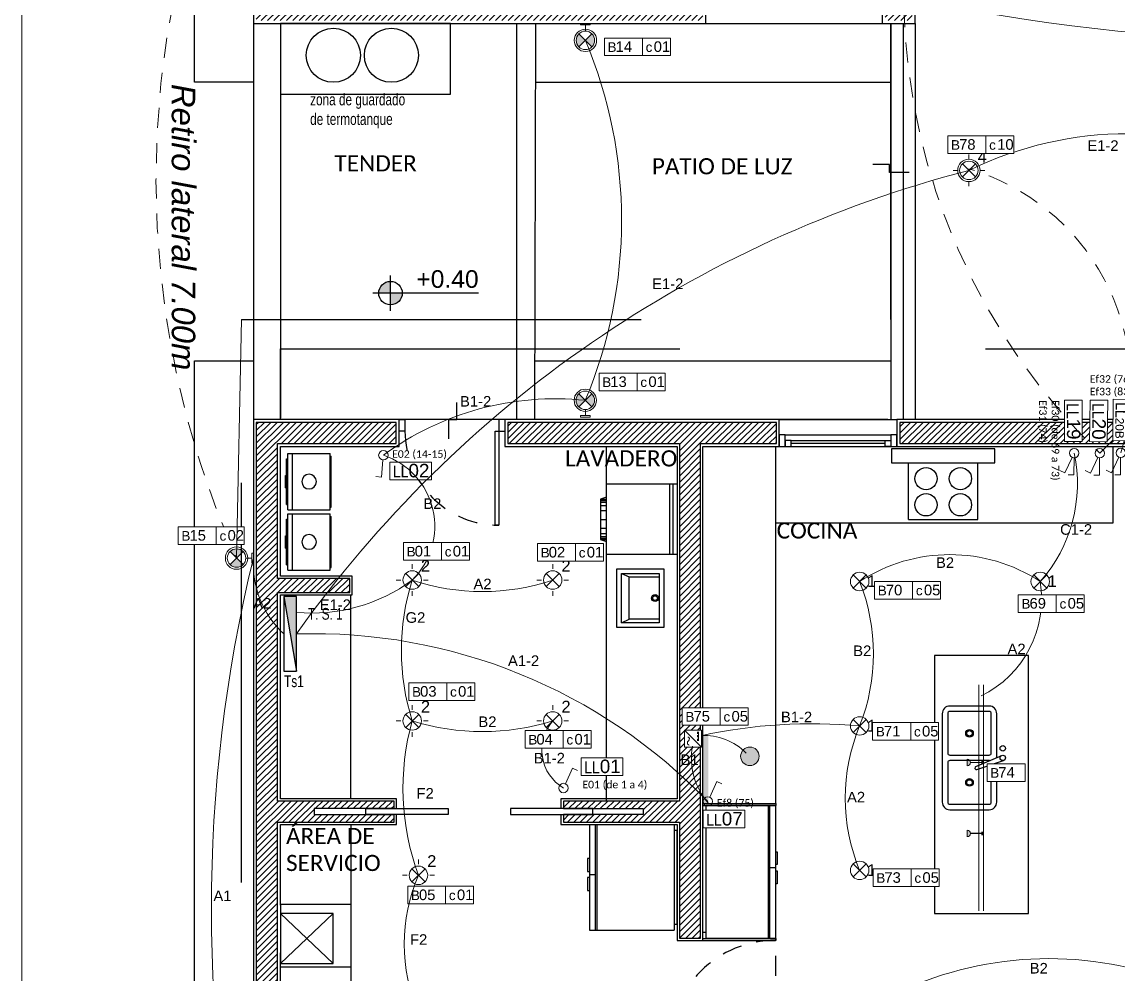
# Model space of a CAD drawing. Header units: millimetres. Extents: x 430 to 1353, y -204 to 152.
# Drawn here: x 641.06 to 650.39, y -53.08 to -44.97 of the extents above; entities that cross this region are included whole.
import ezdxf
from ezdxf.enums import TextEntityAlignment as Align

# ---------------------------------------------------------------- set-up
doc = ezdxf.new("R2010")
doc.units = ezdxf.units.MM
doc.linetypes.add('DASHED', pattern=[0.3, 0.17, -0.13])
doc.linetypes.add('HIDDENX3', pattern=[0.15, 0.1, -0.05])
doc.layers.get('0').update_dxf_attribs({"color": 250})
for name, color, linetype in [('A Eq. Fijo', 252, 'Continuous'), ('AN - Designacion Corte 1-50', 252, 'Continuous'), ('AN - Designacion Nivel 1-50', 252, 'Continuous'), ('AR - Carpinteria', 252, 'Continuous'), ('AR - Equipamiento Fijo', 252, 'Continuous'), ('AR - Ht', 252, 'Continuous'), ('AR - Proyeccion', 252, 'DASHED'), ('AR - Vista 05', 252, 'Continuous'), ('AR - Vista 1', 252, 'Continuous'), ('AR - Vista 2', 252, 'Continuous'), ('AR - Vista 4', 252, 'Continuous'), ('AR-VISTA-1', 252, 'Continuous'), ('AR_Vista 1', 252, 'Continuous'), ('ER-AA', 252, 'HIDDENX3'), ('IE - Boca', 252, 'Continuous'), ('ND- ESPACIOS', 253, 'Continuous')]:
    doc.layers.add(name, color=color, linetype=linetype)
for name, color, linetype, lineweight in [('ND-Apliques', 1, 'Continuous', 15), ('ND-GLOBAL_Notas', 252, 'Continuous', 9), ('ND-IUG- Cable led', 1, 'Continuous', 13), ('ND-IUG-C1', 200, 'Continuous', 13), ('ND-IUG-C10', 152, 'Continuous', 13), ('ND-IUG-C2', 150, 'Continuous', 13), ('ND-IUG-C3', 82, 'Continuous', 13), ('ND-IUG-C5', 40, 'Continuous', 13), ('ND-IUG-C6', 173, 'Continuous', 13), ('ND-IUG-C8', 82, 'Continuous', 13), ('ND-LL_Num', 7, 'Continuous', 9), ('ND-Llaves', 92, 'Continuous', 9), ('ND-TABLEROS', 1, 'Continuous', 9), ('ND-texto', 251, 'Continuous', 15), ('vista', 252, 'Continuous', 15)]:
    doc.layers.add(name, color=color, linetype=linetype, lineweight=lineweight)
doc.styles.add('1', font='arial.ttf')
doc.styles.add('1.50 txt especificaciones', font='tahoma.ttf', dxfattribs={"height": 0.075})
doc.styles.add('50-TXT', font='GOTHIC.TTF', dxfattribs={"width": 0.75, "height": 0.1})
doc.styles.add('Arial', font='arial.ttf')
doc.styles.add('IMPLANTACION', font='arial.ttf', dxfattribs={"height": 0.3})
doc.styles.get("Standard").update_dxf_attribs({"font": 'arial.ttf'})
doc.styles.add('Texto Simbolos 1 50', font='arial.ttf', dxfattribs={"height": 0.15})

# ---------------------------------------------------------------- blocks, each defined once
blk = doc.blocks.new('A$C128db5b9')
for p, q in [((0.03, 0.173), (0.173, 0.03)), ((0.03, 0.03), (0.173, 0.173))]:
    blk.add_line(p, q)
blk.add_circle((0.101, 0.101), 0.101)
blk = doc.blocks.new('Aplique_int_Caja 7x7')
for p, q in [((470.3502, 170.9389), (470.3502, 170.9787)), ((470.2549, 170.8437), (470.2152, 170.8437)), ((470.4454, 170.8436), (470.4852, 170.8436)), ((470.3501, 170.7484), (470.3501, 170.7086))]:
    blk.add_line(p, q)
at = {"xscale": 0.7777233477786837, "yscale": 0.7777233477786837, "zscale": 0.7777233477786837}
blk.add_blockref('A$C128db5b9', (470.2716, 170.765), dxfattribs=at)
blk = doc.blocks.new('Aplique_para _caja_emutida')
blk.add_blockref('Aplique_int_Caja 7x7', (28.7761, -2.2791))
at = {"insert": (499.2005, 168.7361), "char_height": 0.1, "attachment_point": 1, "style": 'IMPLANTACION'}
blk.add_mtext_dynamic_manual_height_columns('2', width=0.275475, gutter_width=1.5, heights=[0], dxfattribs=at)
blk = doc.blocks.new('Aplique para techo exterior')
for p, q in [((0, 0.0953), (0, 0.135)), ((-0.0953, 0), (-0.135, 0)), ((-0.0556, -0.0556), (0.0556, 0.0556)), ((-0.0556, 0.0556), (0.0556, -0.0556)), ((0.0953, 0), (0.135, -0.0001)), ((0, -0.0953), (-0.0001, -0.135))]:
    blk.add_line(p, q)
for radius in [0.0953, 0.0786]:
    blk.add_circle((0, 0), radius)
at = {"insert": (0.0757, 0.1665), "char_height": 0.1, "attachment_point": 1, "style": 'IMPLANTACION'}
blk.add_mtext_dynamic_manual_height_columns('4', width=0.072412, gutter_width=1.5, heights=[0], dxfattribs=at)
blk = doc.blocks.new('Aplique_ext_caja 7x7')
for p, q in [((-0.0556, 0.0556), (0.0556, -0.0556)), ((-0.0556, -0.0556), (0.0556, 0.0556))]:
    blk.add_line(p, q)
blk.add_circle((0, 0), 0.0786)
blk = doc.blocks.new('*U436')
blk.add_blockref('Aplique_ext_caja 7x7', (0, 0))
at = {"insert": (0.0634, 0.0523), "char_height": 0.1, "attachment_point": 1, "style": 'IMPLANTACION'}
blk.add_mtext_dynamic_manual_height_columns('1', width=0.080108, gutter_width=0.5582, heights=[0], dxfattribs=at)
blk = doc.blocks.new('*U437')
blk.add_blockref('Aplique_ext_caja 7x7', (0, 0))
at = {"insert": (0.0634, 0.0523), "char_height": 0.1, "attachment_point": 1, "style": 'IMPLANTACION'}
blk.add_mtext_dynamic_manual_height_columns('1', width=0.080108, gutter_width=0.5582, heights=[0], dxfattribs=at)
blk = doc.blocks.new('*U438')
blk.add_blockref('Aplique_ext_caja 7x7', (0, 0))
at = {"insert": (0.0634, 0.0523), "char_height": 0.1, "attachment_point": 1, "style": 'IMPLANTACION'}
blk.add_mtext_dynamic_manual_height_columns('1', width=0.080108, gutter_width=0.5582, heights=[0], dxfattribs=at)
blk = doc.blocks.new('*U420')
blk.add_blockref('Aplique_ext_caja 7x7', (0, 0))
at = {"insert": (0.0634, 0.0523), "char_height": 0.1, "attachment_point": 1, "style": 'IMPLANTACION'}
blk.add_mtext_dynamic_manual_height_columns('1', width=0.080108, gutter_width=0.5582, heights=[0], dxfattribs=at)
blk = doc.blocks.new('Llave_1_punto')
blk.add_lwpolyline([(0.0166, 0.1064), (0.0773, 0.2395), (0.1208, 0.2197)])
blk.add_circle((0, 0.07), 0.04)
blk = doc.blocks.new('Aplieque_Cielo-tierra')
h = blk.add_hatch(color=256)
h.dxf.hatch_style = 1
h.paths.add_polyline_path([(0.0004, 0.1432), (-0.0552, 0.1988, 0.293406), (-0.0733, 0.1157, 0.107717), (-0.0552, 0.0876)])
h.paths.add_polyline_path([(0.0741, 0.1706, 0.107717), (0.056, 0.1988), (0.0004, 0.1432), (0.056, 0.0876, 0.293406)])
for p, q in [((-0.0552, 0.1988), (0.056, 0.0876)), ((-0.0552, 0.0876), (0.056, 0.1988)), ((-0.0413, 0), (0.0413, 0)), ((-0.0003, 0.0645), (-0.0003, 0.0125))]:
    blk.add_line(p, q)
blk.add_lwpolyline([(-0.0413, 0), (0.041, 0), (0.041, 0.0125), (-0.0413, 0.0125)], close=True)
for radius in [0.0953, 0.0786]:
    blk.add_circle((0.0004, 0.1432), radius)
blk = doc.blocks.new('N_Boca')
at = {"ltscale": 0.5}
blk.add_wipeout([(0, 0.15), (0.324, 0.15), (0.324, 0), (0, 0)], dxfattribs=at)
blk.add_lwpolyline([(0, 0.15), (0.324, 0.15), (0.324, 0), (0, 0)], close=True, dxfattribs=at)
at = {"ltscale": 0.5, "insert": (0.0277, 0.1135), "char_height": 0.0816, "attachment_point": 1, "style": '1'}
blk.add_mtext_dynamic_manual_height_columns('B', width=0.06653, gutter_width=2.041, heights=[0], dxfattribs=at)
at = {"ltscale": 0.5, "style": '1'}
blk.add_attdef('BOCA', (0.0961, 0.0319), '', height=0.09, dxfattribs=at)
blk = doc.blocks.new('Fuente')
blk.add_wipeout([(0, 0.201), (0.201, 0.201), (0.201, 0), (0, 0)])
at = {"lineweight": 9}
for p, q in [((0, 0), (0.201, 0.201)), ((0.076, 0.049), (0.099, 0.049)), ((0.076, 0.035), (0.179, 0.035)), ((0.116, 0.049), (0.139, 0.049)), ((0.155, 0.049), (0.179, 0.049))]:
    blk.add_line(p, q, dxfattribs=at)
blk.add_lwpolyline([(0, 0.201), (0.201, 0.201), (0.201, 0), (0, 0)], close=True, dxfattribs=at)
blk.add_lwpolyline([(0.123, 0.161, -0.62928), (0.073, 0.153, 0.691702), (0.023, 0.144)], format="xyb", dxfattribs=at)
blk = doc.blocks.new('Apl_piso_al_cielo')
h = blk.add_hatch(color=256)
h.dxf.hatch_style = 1
h.paths.add_polyline_path([(499.2639, 165.2587, 1), (499.1066, 165.2587, 1)])
blk.add_circle((499.1853, 165.2587), 0.0786)
blk = doc.blocks.new('Llave_2_puntos')
for points in [[(0, 0.11), (0, 0.2563), (0.0478, 0.2563)], [(0.0166, 0.1064), (0.0773, 0.2395), (0.1208, 0.2197)]]:
    blk.add_lwpolyline(points)
blk.add_circle((0, 0.07), 0.04)
blk = doc.blocks.new('N_Llave')
at = {"ltscale": 0.5}
blk.add_wipeout([(0, 0), (0.3527, 0), (0.3527, 0.15), (0, 0.15)], dxfattribs=at)
blk.add_wipeout([(0, 0), (0.3527, 0), (0.3527, 0.15), (0, 0.15)], dxfattribs=at)
blk.add_lwpolyline([(0, 0), (0.3527, 0), (0.3527, 0.15), (0, 0.15)], close=True, dxfattribs=at)
at = {"ltscale": 0.5, "insert": (0.0235, 0.0196), "char_height": 0.1, "attachment_point": 7, "style": '1.50 txt especificaciones'}
blk.add_mtext_dynamic_manual_height_columns('LL', width=0.024788, gutter_width=0.2779, heights=[0], dxfattribs=at)
at = {"ltscale": 0.5, "style": '1'}
blk.add_attdef('00', text='', height=1, dxfattribs=at).set_placement((0.1573, 0.0205), (0.3358, 0.0205), align=Align.ALIGNED)
blk = doc.blocks.new('Designacion Nivel Planta 1 50')
h = blk.add_hatch(color=256)
h.dxf.hatch_style = 1
h.paths.add_polyline_path([(0, 0.1, 0.414214), (-0.1, 0), (0, 0)])
h.paths.add_polyline_path([(0.1, 0), (0, 0), (0, -0.1, 0.414214)])
for p, q in [((0, -0.15), (0, 0.15)), ((0.75, 0), (-0.15, 0))]:
    blk.add_line(p, q)
blk.add_circle((0, 0), 0.1)
at = {"style": 'Texto Simbolos 1 50'}
blk.add_attdef('NIVEL', text='', height=0.15, dxfattribs=at).set_placement((0.75, 0), align=Align.BOTTOM_RIGHT)
blk = doc.blocks.new('Tarja-p07')
for p, q in [((0.405, 0.63), (-0.405, 0.63)), ((-0.475, 0.56), (-0.475, 0.2)), ((0.475, 0.2), (0.475, 0.56)), ((-0.106, 0.312), (-0.024, 0.067)), ((-0.079, 0.322), (0.023, 0.085)), ((-0.405, 0.13), (-0.045, 0.13)), ((0.004, 0.13), (0.405, 0.13))]:
    blk.add_line(p, q)
for points in [[(-0.025, 0.197, 0.035735), (-0.025, 0.2), (-0.025, 0.56, 0.414214), (-0.045, 0.58), (-0.405, 0.58, 0.414214), (-0.425, 0.56)], [(-0.425, 0.56), (-0.425, 0.2, 0.414214), (-0.405, 0.18), (-0.062, 0.18, 0.414214)]]:
    blk.add_lwpolyline(points, format="xyb")
blk.add_lwpolyline([(0.025, 0.56), (0.025, 0.2, 0.414214), (0.045, 0.18), (0.405, 0.18, 0.414214), (0.425, 0.2), (0.425, 0.56, 0.414214), (0.405, 0.58), (0.045, 0.58, 0.414214)], format="xyb", close=True)
for centre, radius in [((-0.225, 0.38), 0.035), ((-0.225, 0.38), 0.025), ((0.225, 0.38), 0.035), ((0.225, 0.38), 0.025), ((-0.087, 0.075), 0.025), ((0, 0.075), 0.025), ((0.087, 0.075), 0.025)]:
    blk.add_circle(centre, radius)
for centre, radius, start, end in [((-0.405, 0.56), 0.07, 90, 180), ((0.405, 0.56), 0.07, 360, 90), ((-0.092, 0.316), 0.0147, 23.221, 198.6421), ((-0.405, 0.2), 0.07, 180, 270), ((-0.405, 0.2), 0.02, 180, 270), ((-0.405, 0.2), 0.02, 180, 270), ((0.405, 0.2), 0.07, 270, 360)]:
    blk.add_arc(centre, radius, start, end)
blk = doc.blocks.new('caldera-')
at = {"color": 0}
for p, q in [((0.01, 0.2172), (0, 0.2172)), ((0, -0.2172), (0, 0.2172)), ((0.01, 0.2172), (0.01, 0.24)), ((0.37, 0.24), (0.01, 0.24)), ((0.01, -0.2172), (0.01, 0.2172)), ((0.33, -0.24), (0.33, 0.24)), ((0.37, 0.195), (0.37, 0.24)), ((0.37, -0.195), (0.37, 0.195)), ((0.38, 0.195), (0.37, 0.195)), ((0.38, 0.052), (0.38, 0.195)), ((0.38, -0.052), (0.38, 0.052)), ((0.39, 0.052), (0.38, 0.052)), ((0.39, 0.039), (0.38, 0.039)), ((0.39, 0.022), (0.38, 0.022)), ((0.39, 0.009), (0.38, 0.009)), ((0.39, -0.052), (0.39, 0.052)), ((0.39, -0.009), (0.38, -0.009)), ((0.39, -0.022), (0.38, -0.022)), ((0.39, -0.039), (0.38, -0.039)), ((0.39, -0.052), (0.38, -0.052)), ((0.38, -0.195), (0.38, -0.052)), ((0.01, -0.2172), (0, -0.2172)), ((0.01, -0.24), (0.01, -0.2172)), ((0.37, -0.24), (0.01, -0.24)), ((0.38, -0.195), (0.37, -0.195)), ((0.37, -0.24), (0.37, -0.195))]:
    blk.add_line(p, q, dxfattribs=at)
blk.add_circle((0.188, 0), 0.0625, dxfattribs=at)
blk = doc.blocks.new('Caldera')
at = {"rotation": 270}
blk.add_blockref('caldera-', (0.24, 0.39), dxfattribs=at)
blk = doc.blocks.new('A$C14B72A78')
at = {"rotation": 270}
blk.add_blockref('Caldera', (0.24, 0.39), dxfattribs=at)
blk = doc.blocks.new('*U491')
blk.add_lwpolyline([(0.05, 0.1), (0.05, 0.9), (0.0833, 0.9), (0.0833, 0.1)], close=True)
for points in [[(0, 0), (0.05, 0), (0.05, 0.1), (0, 0.1)], [(0.9, 0), (0.85, 0), (0.85, 0.1), (0.9, 0.1)]]:
    blk.add_lwpolyline(points)
at = {"color": 8, "linetype": 'DASHED'}
blk.add_arc((0.05, 0.1), 0.8, 360, 90, dxfattribs=at)
blk = doc.blocks.new('lavarropas')
for p, q in [((0.4413, 1.1183), (0.4413, 0.5183)), ((1.0413, 1.1183), (0.4413, 1.1183)), ((0.4413, 1.0848), (1.0413, 1.0848)), ((0.4413, 1.0559), (1.0413, 1.0559)), ((1.0413, 1.1183), (1.0413, 0.5183)), ((0.4413, 0.5183), (1.0413, 0.5183)), ((0.5691, 0.4674), (0.5691, 0.5183)), ((0.5814, 0.4674), (0.5814, 0.5183)), ((0.595, 0.4674), (0.595, 0.5183)), ((0.6222, 0.4674), (0.6222, 0.5183)), ((0.6654, 0.4674), (0.6654, 0.5183)), ((0.7413, 0.4674), (0.7413, 0.5183)), ((0.8173, 0.4674), (0.8173, 0.5183)), ((0.8605, 0.4674), (0.8605, 0.5183)), ((0.8876, 0.4674), (0.8876, 0.5183)), ((0.9012, 0.4674), (0.9012, 0.5183)), ((0.9136, 0.4674), (0.9136, 0.5183))]:
    blk.add_line(p, q)
blk.add_lwpolyline([(0.5535, 0.5183), (0.9292, 0.5183), (0.9136, 0.4674), (0.5691, 0.4674)], close=True)
blk = doc.blocks.new('SAPLS521')
for p, q in [((-0.25, 0), (0.25, 0)), ((-0.25, -0.4), (-0.25, 0)), ((0.25, 0), (0.25, -0.4)), ((-0.21, -0.04), (0.21, -0.04)), ((-0.21, -0.36), (-0.21, -0.04)), ((-0.1805, -0.2953), (-0.1805, -0.04)), ((0.1805, -0.04), (0.1805, -0.2953)), ((0.21, -0.04), (0.21, -0.36)), ((-0.21, -0.36), (-0.1805, -0.2953)), ((0.21, -0.36), (-0.21, -0.36)), ((0.1805, -0.2953), (-0.1805, -0.2953)), ((0.21, -0.36), (0.1805, -0.2953)), ((0.25, -0.4), (-0.25, -0.4))]:
    blk.add_line(p, q)
for radius in [0.03, 0.02]:
    blk.add_circle((0, -0.0751), radius)
blk = doc.blocks.new('HELADERA')
for p, q in [((-0.5616, 0.7458), (-0.5616, 0.7605)), ((-0.5616, 0.7605), (-0.4513, 0.7605)), ((-0.4513, 0.7605), (-0.4513, 0.7458)), ((-0.3986, 0.7458), (-0.3986, 0.7605)), ((-0.3986, 0.7605), (-0.2883, 0.7605)), ((-0.2883, 0.7605), (-0.2883, 0.7458)), ((-0.85, 0.7458), (-0.85, 0.6953)), ((-0.85, 0.7458), (0.05, 0.7458)), ((-0.85, 0.7458), (-0.85, 0.0238)), ((-0.85, 0.6953), (0.05, 0.6953)), ((-0.85, 0.6819), (0.05, 0.6819)), ((-0.425, 0.7458), (-0.425, 0.6953)), ((0.05, 0.7458), (0.05, 0.0238)), ((-0.85, 0.0238), (0.05, 0.0238)), ((-0.8022, 0.0238), (-0.8022, 0)), ((-0.002, 0), (-0.8022, 0)), ((-0.002, 0.0238), (-0.002, 0))]:
    blk.add_line(p, q)
blk = doc.blocks.new('heladera2')
for p, q in [((0, -0.5521), (0, 0.4801)), ((0.0238, 0.4801), (0, 0.4801)), ((0.0238, 0.5279), (0.0238, -0.6041)), ((0.6168, 0.5279), (0.0238, 0.5279)), ((0.5542, 0.5279), (0.5542, -0.6041)), ((0.5676, 0.5279), (0.5676, -0.6041)), ((0.618, 0.5279), (0.5676, 0.5279)), ((0.618, 0.5279), (0.618, -0.6041)), ((0.618, 0.1344), (0.6328, 0.1344)), ((0.6328, 0.1344), (0.6328, 0.0242)), ((0.6328, 0.0242), (0.618, 0.0242)), ((0.618, -0.0021), (0.5676, -0.0021)), ((0.618, -0.0285), (0.6328, -0.0285)), ((0.6328, -0.0285), (0.6328, -0.1388)), ((0.6328, -0.1388), (0.618, -0.1388)), ((0.0238, -0.5521), (0, -0.5521)), ((0.6168, -0.6041), (0.0238, -0.6041))]:
    blk.add_line(p, q)
blk = doc.blocks.new('*U496')
at = {"color": 8}
blk.add_line((0.9, 0.025), (0.1, 0.025), dxfattribs=at)
at = {"layer": 'AR - Carpinteria'}
for p, q in [((0.05, 0.1), (0.95, 0.1)), ((0.05, 0), (0.95, 0)), ((0.1, 0.05), (0.9, 0.05))]:
    blk.add_line(p, q, dxfattribs=at)
for points in [[(0, 0), (0.05, 0), (0.05, 0.1), (0, 0.1)], [(0.95, 0), (1, 0), (1, 0.1), (0.95, 0.1)], [(0.05, 0), (0.1, 0), (0.1, 0.05), (0.05, 0.05)], [(0.95, 0), (0.9, 0), (0.9, 0.05), (0.95, 0.05)]]:
    blk.add_lwpolyline(points, close=True, dxfattribs=at)
blk = doc.blocks.new('PLANTA BAJA')
at = {"layer": 'AR - Ht', "true_color": 0x383838, "transparency": 33554610}
h = blk.add_hatch(dxfattribs=at)
h.set_pattern_fill('ANSI31', color=250, scale=0.012)
h.set_pattern_definition([(45, (-605.2518, -51.777135), (-0.0269407684, 0.0269407684), [])])
h.paths.add_polyline_path([(23.605, 24.735), (23.425, 24.735), (23.425, 24.69), (22.52, 24.69), (22.52, 24.6304), (22.7591, 24.6304), (22.7591, 24.5804), (22.52, 24.5804), (22.52, 24.52), (23.425, 24.52), (23.425, 24.45), (23.605, 24.45)])
h.paths.add_polyline_path([(18.205, 30.805), (18.025, 30.805), (18.025, 30.625), (18.205, 30.625)])
h.paths.add_polyline_path([(0.205, 16.225), (1.215, 16.225), (1.215, 16.405), (0.025, 16.405), (0.025, 10.52), (0.205, 10.52), (0.205, 11.8904), (0.205, 13.0025), (1.1975, 13.0025), (1.1975, 13.0679), (0.5175, 13.0679), (0.5175, 13.1179), (1.1975, 13.1179), (1.1975, 13.1825), (0.205, 13.1825), (0.205, 14.9569), (0.82, 14.9569), (0.82, 15.0769), (0.205, 15.0769)])
h.paths.add_polyline_path([(4.45, 16.405), (2.165, 16.405), (2.165, 16.225), (3.625, 16.225), (3.625, 13.1825), (2.6375, 13.1825), (2.6375, 13.1179), (3.3175, 13.1179), (3.3175, 13.0679), (2.6375, 13.0679), (2.6375, 13.0025), (3.625, 13.0025), (3.625, 12.015), (3.805, 12.015), (3.805, 16.225), (4.45, 16.225)])
h.paths.add_polyline_path([(7.455, 16.405), (5.5, 16.405), (5.5, 16.225), (7.455, 16.225)])
h.paths.add_polyline_path([(7.34, 11.005), (3.805, 11.005), (3.805, 11.075), (3.625, 11.075), (3.625, 10.825), (4.155, 10.825), (4.155, 8.47), (3.625, 8.47), (3.625, 8.35), (4.275, 8.35), (4.275, 10.825), (7.22, 10.825), (7.22, 7.405), (7.225, 7.405), (7.225, 0.025), (7.405, 0.025), (7.405, 7.225), (7.475, 7.225), (7.475, 7.405), (7.34, 7.405)])
h.paths.add_polyline_path([(3.805, 7.405), (2.615, 7.405), (2.615, 7.8154), (2.495, 7.8154), (2.495, 7.405), (0.205, 7.405), (0.205, 7.96), (0.025, 7.96), (0.025, 0.025), (0.205, 0.025), (0.205, 7.225), (3.805, 7.225)])
h.paths.add_polyline_path([(11.69, 7.405), (9.89, 7.405), (9.725, 7.405), (9.725, 7.225), (11.69, 7.225)])
h.paths.add_polyline_path([(14.62, 11.005), (10.81, 11.005), (10.81, 10.825), (14.62, 10.825)])
h.paths.add_polyline_path([(18.225, 11.005), (15.875, 11.005), (15.875, 10.825), (18.055, 10.825), (18.055, 9.505), (17.475, 9.505), (17.475, 9.175), (17.215, 9.175), (17.215, 9.055), (18.055, 9.055), (18.055, 7.405), (17.47, 7.405), (17.47, 7.225), (18.035, 7.225), (18.195, 7.225), (18.22, 7.225), (18.22, 7.405), (18.175, 7.405), (18.175, 10.825), (18.225, 10.825)])
h.paths.add_polyline_path([(18.055, 9.425), (18.055, 9.175), (17.555, 9.175), (17.555, 9.425)], flags=16)
h.paths.add_polyline_path([(16.42, 7.405), (16.375, 7.405), (16.375, 9.95), (16.255, 9.95), (16.255, 7.405), (13.74, 7.405), (13.74, 7.225), (14.29, 7.225), (14.29, 5.415), (14.74, 5.415), (14.74, 7.225), (16.395, 7.225), (16.42, 7.2251)])
h.paths.add_polyline_path([(23.605, 16.405), (21.57, 16.405), (21.57, 16.225), (23.425, 16.225), (23.425, 11.685), (19.375, 11.685), (19.375, 12.365), (19.255, 12.365), (19.17, 12.365), (19.17, 12.245), (19.255, 12.245), (19.255, 11.005), (19.165, 11.005), (19.165, 10.825), (19.375, 10.825), (19.375, 11.565), (23.425, 11.565), (23.425, 7.405), (21.57, 7.405), (21.57, 7.225), (23.605, 7.225)])
h.paths.add_polyline_path([(18.22, 16.405), (17.91, 16.405), (17.91, 16.225), (18.055, 16.225), (18.055, 12.25), (18.22, 12.25), (18.22, 12.36), (18.175, 12.36), (18.175, 16.225), (18.22, 16.225)])
h.paths.add_polyline_path([(21.77, 23.57), (20.7625, 23.57), (20.7625, 23.535), (21.3625, 23.535), (21.3625, 23.435), (20.7625, 23.435), (20.7625, 23.4), (21.66, 23.4), (21.66, 23.165), (21.77, 23.165)])
h.paths.add_polyline_path([(18.9175, 23.535), (19.5125, 23.535), (19.5125, 23.57), (18.215, 23.57), (18.215, 23.615), (18.025, 23.615), (18.025, 19.825), (18.23, 19.825), (18.255, 19.825), (18.255, 20.005), (18.205, 20.005), (18.205, 23.4), (19.5125, 23.4), (19.5125, 23.435), (18.9175, 23.435)])
h.paths.add_polyline_path([(23.605, 30.805), (23.355, 30.805), (23.355, 30.625), (23.425, 30.625), (23.425, 26.15), (21.66, 26.15), (21.66, 24.52), (21.77, 24.52), (21.77, 26.04), (23.425, 26.04), (23.425, 25.785), (23.605, 25.785)])
h.paths.add_polyline_path([(3.825, 20.005), (2.3749, 20.005), (2.3749, 20.055), (2.265, 20.055), (2.265, 20.005), (0.205, 20.005), (0.205, 20.055), (0.025, 20.055), (0.025, 19.825), (3.825, 19.825)])
h.paths.add_polyline_path([(5.605, 23.61), (5.425, 23.61), (5.425, 20.005), (5.375, 20.005), (5.375, 19.825), (5.4, 19.825), (5.605, 19.825)])
h.paths.add_polyline_path([(5.605, 30.805), (5.425, 30.805), (5.425, 30.625), (5.605, 30.625)])
h.paths.add_polyline_path([(0.21, 21.41), (0.21, 21.66), (0.36, 21.66), (0.36, 21.41)], flags=16)
h.paths.add_polyline_path([(0.435, 21.66), (2.2649, 21.66), (2.2649, 20.905), (2.3749, 20.905), (2.3749, 21.66), (4.055, 21.66), (4.055, 20.96), (4.165, 20.96), (4.165, 21.635), (4.165, 22.685), (4.015, 22.685), (4.015, 21.77), (1.965, 21.77), (1.965, 22.685), (1.815, 22.685), (1.815, 21.77), (0.42, 21.77), (0.205, 21.77), (0.205, 30.625), (0.275, 30.625), (0.275, 30.805), (0.23, 30.805), (0.025, 30.805), (0.025, 21.085), (0.205, 21.085), (0.205, 21.335), (0.435, 21.335)])
h.paths.add_polyline_path([(1.995, 8.7404), (1.995, 9.055), (2.445, 9.055), (2.445, 8.7404)], flags=16)
h.paths.add_polyline_path([(2.615, 9.035), (2.615, 9.175), (0.205, 9.175), (0.205, 9.47), (0.025, 9.47), (0.025, 9.035), (0.025, 9.01), (0.205, 9.01), (0.205, 9.055), (1.915, 9.055), (1.915, 8.6604), (2.615, 8.6604)])
h.paths.add_polyline_path([(23.425, 21.935), (23.17, 21.935), (23.17, 22.09), (23.425, 22.09)], flags=16)
h.paths.add_polyline_path([(23.605, 23.4), (23.425, 23.4), (23.425, 23.335), (22.62, 23.335), (22.62, 23.2754), (22.8591, 23.2754), (22.8591, 23.2254), (22.62, 23.2254), (22.62, 23.165), (23.425, 23.165), (23.425, 22.165), (23.095, 22.165), (23.095, 21.935), (21.795, 21.935), (21.66, 21.935), (21.66, 21.865), (21.795, 21.865), (23.425, 21.865), (23.425, 20.005), (21.77, 20.005), (21.77, 21.115), (21.66, 21.115), (21.66, 20.005), (21.605, 20.005), (21.605, 19.825), (21.64, 19.825), (23.605, 19.825)])
at = {"layer": 'IE - Boca'}
h = blk.add_hatch(color=256, dxfattribs=at)
h.dxf.hatch_style = 1
h.paths.add_polyline_path([(0.3664, 14.9224), (0.2587, 14.9224), (0.3664, 14.287)])
at = {"layer": 'A Eq. Fijo', "ltscale": 0.5}
for centre in [(0.6805, 19.5298), (1.1742, 19.5298)]:
    blk.add_circle(centre, 0.23, dxfattribs=at)
at = {"layer": 'AN - Designacion Corte 1-50'}
blk.add_lwpolyline([(5.5811, 18.531), (5.413, 18.531), (5.413, 18.599), (5.2702, 18.599)], dxfattribs=at)
at = {"layer": 'AR - Carpinteria'}
for p, q in [((3.85, 19.8), (5.35, 19.8)), ((2.14, 16.43), (1.24, 16.43)), ((0.23, 12.225), (0.68, 11.8004)), ((0.68, 12.225), (0.23, 11.8004))]:
    blk.add_line(p, q, dxfattribs=at)
for points in [[(1.657, 13.0679), (0.957, 13.0679), (0.957, 13.1179), (1.657, 13.1179)], [(2.1889, 13.0679), (2.8889, 13.0679), (2.8889, 13.1179), (2.1889, 13.1179)]]:
    blk.add_lwpolyline(points, close=True, dxfattribs=at)
at = {"layer": 'AR - Equipamiento Fijo'}
for p, q in [((3.005, 13.19), (3.005, 16.2)), ((4.445, 13.163), (4.445, 16.2)), ((7.315, 15.55), (7.315, 16.2)), ((5.575, 15.58), (5.575, 16.06)), ((5.575, 16.06), (6.165, 16.06)), ((6.165, 15.58), (6.165, 16.06)), ((5.575, 15.58), (6.165, 15.58)), ((4.445, 15.55), (7.315, 15.55)), ((0.83, 12.985), (0.83, 9.195))]:
    blk.add_line(p, q, dxfattribs=at)
for points in [[(1.677, 19.8), (0.23, 19.8), (0.23, 19.2), (1.677, 19.2)], [(5.795, 12.225), (6.595, 12.225), (6.595, 14.42), (5.795, 14.42)]]:
    blk.add_lwpolyline(points, close=True, dxfattribs=at)
at = {"layer": 'AR - Proyeccion', "color": 8}
blk.add_line((4.445, 11.095), (4.445, 12.013), dxfattribs=at)
at = {"layer": 'AR - Proyeccion', "ltscale": 20}
blk.add_lwpolyline([(0, 6.49), (-0.0998, 6.49), (-0.1002, 17.28), (5.425, 17.28), (5.425, 19.8)], dxfattribs=at)
blk.add_lwpolyline([(0.23, 17.03), (23.4, 17.03), (23.4, 16.43), (0.23, 16.43)], close=True, dxfattribs=at)
at = {"layer": 'AR - Proyeccion', "color": 8}
blk.add_arc((4.436, 11.104), 0.8911, 89.34645, 180.57872, dxfattribs=at)
at = {"layer": 'AR - Vista 05'}
for p, q in [((0.83, 13.2025), (0.83, 14.9369)), ((3.825, 13.163), (4.445, 13.163)), ((4.445, 13.163), (4.445, 13.145)), ((3.825, 13.145), (4.4438, 13.145)), ((3.605, 12.9825), (3.605, 11.995)), ((0.23, 12.305), (0.83, 12.305)), ((3.825, 12.013), (4.445, 12.013)), ((3.825, 11.995), (4.4438, 11.995)), ((4.445, 12.013), (4.445, 11.995)), ((0.83, 11.769), (0.23, 11.769))]:
    blk.add_line(p, q, dxfattribs=at)
for points in [[(5.4, 19.8), (5.63, 19.8), (5.63, 23.635), (5.4, 23.635), (5.4, 20.03), (5.35, 20.03), (5.35, 19.8)], [(7.48, 16.2), (7.48, 16.43), (5.475, 16.43), (5.475, 16.2)], [(5.43, 16.06), (6.31, 16.06), (6.31, 16.18), (5.43, 16.18)]]:
    blk.add_lwpolyline(points, close=True, dxfattribs=at)
for points in [[(0, 20.08), (0, 19.8), (3.85, 19.8), (3.85, 20.03), (2.3999, 20.03), (2.3999, 20.08), (2.2399, 20.08), (2.24, 20.03), (0.23, 20.03), (0.23, 20.08)], [(1.2175, 13.1179), (1.2175, 13.2025), (0.23, 13.2025), (0.23, 14.9369), (0.84, 14.9369), (0.84, 15.0969), (0.23, 15.0969), (0.23, 16.2), (1.24, 16.2), (1.24, 16.43), (0, 16.43), (0, 10.495), (0.23, 10.495), (0.23, 11.8904)], [(2.6175, 13.0679), (2.6175, 12.9825), (3.605, 12.9825), (3.605, 11.995), (3.825, 11.995), (3.825, 16.2), (4.475, 16.2), (4.475, 16.43), (2.14, 16.43), (2.14, 16.2), (3.605, 16.2), (3.605, 13.2025), (2.6175, 13.2025), (2.6175, 13.1179)], [(0.23, 12.295), (0.23, 12.9825), (1.2175, 12.9825), (1.2175, 13.0679)], [(0.23, 12.295), (0.23, 12.295), (0.23, 11.8904), (0.23, 11.8904)]]:
    blk.add_lwpolyline(points, dxfattribs=at)
for centre in [(5.7238, 15.9264), (6.0162, 15.9264), (5.7238, 15.7042), (6.0162, 15.7042)]:
    blk.add_circle(centre, 0.0949, dxfattribs=at)
at = {"layer": 'AR - Vista 1'}
blk.add_line((4.475, 16.43), (5.475, 16.43), dxfattribs=at)
at = {"layer": 'AR - Vista 2'}
for points in [[(0, 19.8), (0, 16.43)], [(0.23, 19.8), (0.23, 16.44)], [(2.24, 19.8), (2.24, 16.43)], [(2.4, 19.8), (2.3928, 16.43)], [(5.425, 19.8), (5.425, 16.43)], [(5.53, 19.8), (5.53, 16.43)], [(5.63, 19.8), (5.63, 16.43)], [(5.63, 19.8), (5.63, 16.43)]]:
    blk.add_lwpolyline(points, dxfattribs=at)
at = {"layer": 'AR - Vista 4'}
for points in [[(1.1975, 13.1179), (1.1975, 13.1825), (0.205, 13.1825), (0.205, 14.9569), (0.82, 14.9569), (0.82, 15.0769), (0.205, 15.0769), (0.205, 16.225), (1.215, 16.225), (1.215, 16.405), (0.025, 16.405), (0.025, 10.52), (0.205, 10.52), (0.205, 11.8904)], [(2.6375, 13.0679), (2.6375, 13.0025), (3.625, 13.0025), (3.625, 12.015), (3.805, 12.015), (3.805, 16.225), (4.45, 16.225), (4.45, 16.405), (2.165, 16.405), (2.165, 16.225), (3.625, 16.225), (3.625, 13.1825), (2.6375, 13.1825), (2.6375, 13.1179)], [(0.205, 11.8904), (0.205, 13.0025), (1.1975, 13.0025), (1.1975, 13.0679)], [(1.1975, 13.1179), (0.5175, 13.1179), (0.5175, 13.0679), (1.1975, 13.0679)], [(2.6375, 13.1179), (3.3175, 13.1179), (3.3175, 13.0679), (2.6375, 13.0679)]]:
    blk.add_lwpolyline(points, dxfattribs=at)
for points in [[(7.455, 16.225), (7.455, 16.405), (5.5, 16.405), (5.5, 16.225)], [(0.23, 11.8004), (0.68, 11.8004), (0.68, 12.225), (0.23, 12.225)]]:
    blk.add_lwpolyline(points, close=True, dxfattribs=at)
at = {"layer": 'AR-VISTA-1'}
blk.add_lwpolyline([(0, 19.3), (-0.5, 19.3), (-0.5, 30.83), (-0.5, 31.33), (-0.0056, 31.33)], dxfattribs=at)
at = {"layer": 'AR_Vista 1'}
for points in [[(2.4, 19.3), (5.4226, 19.3)], [(0, 0), (-0.5, 0), (-0.5, 16.43), (-0.5, 16.93), (0, 16.93)], [(2.4, 16.93), (5.425, 16.93)]]:
    blk.add_lwpolyline(points, dxfattribs=at)
at = {"layer": 'IE - Boca'}
blk.add_line((0.2587, 14.9224), (0.3664, 14.287), dxfattribs=at)
blk.add_lwpolyline([(0.2587, 14.287), (0.3664, 14.287), (0.3664, 14.9224), (0.2587, 14.9224)], close=True, dxfattribs=at)
at = {"layer": 'A Eq. Fijo', "ltscale": 0.5, "xscale": -1, "rotation": 180}
for p in [(0.0325, 16.0512), (0.0325, 15.5376)]:
    blk.add_blockref('A$C14B72A78', p, dxfattribs=at)
at = {"layer": 'A Eq. Fijo', "ltscale": 0.5, "rotation": 270}
blk.add_blockref('SAPLS521', (3.493, 14.91), dxfattribs=at)
at = {"layer": 'AR - Carpinteria', "rotation": 180}
blk.add_blockref('*U491', (2.14, 16.43), dxfattribs=at)
at = {"layer": 'AR - Carpinteria'}
blk.add_blockref('*U496', (4.475, 16.2), dxfattribs=at)
at = {"layer": 'AR - Equipamiento Fijo', "ltscale": 0.5, "xscale": -1, "rotation": 270}
blk.add_blockref('lavarropas', (2.4867, 14.8387), dxfattribs=at)
at = {"layer": 'AR - Equipamiento Fijo', "xscale": 0.9286074381064684, "yscale": 0.9286074381064684, "zscale": 0.9286074381064684, "rotation": 90}
blk.add_blockref('Tarja-p07', (6.4465, 13.55), dxfattribs=at)
at = {"layer": 'AR - Equipamiento Fijo', "xscale": -1.000000000000011, "rotation": 90}
blk.add_blockref('HELADERA', (3.605, 12.1325), dxfattribs=at)
at = {"layer": 'AR - Vista 05'}
blk.add_blockref('heladera2', (3.825, 12.6171), dxfattribs=at)
blk = doc.blocks.new('Circuito')
at = {"ltscale": 0.5}
blk.add_wipeout([(0, 0.15), (0.2376, 0.15), (0.2376, 0), (0, 0)], dxfattribs=at)
blk.add_lwpolyline([(0, 0.15), (0.2376, 0.15), (0.2376, 0), (0, 0)], close=True, dxfattribs=at)
at = {"ltscale": 0.5, "insert": (0.0277, 0.1135), "char_height": 0.0816, "attachment_point": 1, "style": '1'}
blk.add_mtext_dynamic_manual_height_columns('c', width=0.06653, gutter_width=2.041, heights=[0], dxfattribs=at)
at = {"ltscale": 0.5, "style": '1'}
blk.add_attdef('BOCA', (0.0961, 0.0319), '', height=0.09, dxfattribs=at)

msp = doc.modelspace()

# ---------------------------------------------------------------- hatches: boundary and pattern name
at = {"layer": 'ND-Apliques'}
h = msp.add_hatch(color=256, dxfattribs=at)
h.dxf.hatch_style = 1
h.paths.add_polyline_path([(649.1081, -51.2502), (649.1081, -51.3057, 1)])
h.paths.add_polyline_path([(649.2331, -51.2638), (649.2331, -51.292), (649.2472, -51.2779)])
h = msp.add_hatch(color=256, dxfattribs=at)
h.dxf.hatch_style = 1
h.paths.add_polyline_path([(649.1081, -51.8532), (649.1081, -51.9087, 1)])
h.paths.add_polyline_path([(649.2472, -51.8809), (649.2331, -51.8669), (649.2331, -51.895)])

# ---------------------------------------------------------------- linework, layer by layer
at = {"layer": 'AN - Designacion Corte 1-50'}
for points in [[(648.6154, -46.2569), (648.4472, -46.2569), (648.4472, -46.189), (648.3045, -46.189)], [(644.6962, -48.5241), (644.6962, -48.358), (644.7642, -48.358), (644.7642, -48.2132)]]:
    msp.add_lwpolyline(points, dxfattribs=at)
at = {"layer": 'ER-AA'}
msp.add_line((646.8592, -48.588), (647.4792, -48.588), dxfattribs=at)
at = {"layer": 'ND-Apliques'}
for p, q in [((649.2072, -52.5406), (649.2072, -50.6153)), ((649.2472, -52.5406), (649.2472, -50.6153)), ((649.1081, -51.3057), (649.1081, -51.2502)), ((649.2331, -51.2779), (649.1358, -51.2779)), ((649.2472, -51.2779), (649.2331, -51.2638)), ((649.2331, -51.292), (649.2331, -51.2638)), ((649.2472, -51.2779), (649.2331, -51.292)), ((649.1081, -51.8532), (649.1081, -51.9087)), ((649.2331, -51.8809), (649.1358, -51.8809)), ((649.2472, -51.8779), (649.1372, -51.8792)), ((649.2472, -51.8809), (649.2331, -51.8669)), ((649.2331, -51.8669), (649.2331, -51.895)), ((649.2472, -51.8809), (649.2331, -51.895))]:
    msp.add_line(p, q, dxfattribs=at)
for centre in [(649.1081, -51.2779), (649.1081, -51.8809)]:
    msp.add_arc(centre, 0.0277, 270, 90, dxfattribs=at)
at = {"layer": 'ND-GLOBAL_Notas'}
msp.add_lwpolyline([(641.0647, -25.4423), (668.7291, -25.4423), (668.7291, -66.7575), (641.0647, -66.7575)], close=True, dxfattribs=at)
at = {"layer": 'ND-IUG- Cable led'}
msp.add_arc((652.0032, -29.0973), 16.0364, 257.90327, 280.34586, dxfattribs=at)
at = {"layer": 'ND-IUG-C1'}
for centre, radius, start, end in [((645.6051, -50.654), 2.4723, 84.11052, 126.33589), ((643.5385, -48.5876), 1.4176, 264.41692, 306.68901), ((644.9835, -47.9535), 1.8691, 251.34137, 288.65863), ((646.4463, -51.4975), 2.1393, 164.43153, 200.23929), ((645.8662, -51.171), 0.3772, 138.96888, 239.06262)]:
    msp.add_arc(centre, radius, start, end, dxfattribs=at)
at = {"layer": 'ND-IUG-C10'}
msp.add_arc((650.4791, -49.0275), 3.102, 64.06637, 115.9304, dxfattribs=at)
at = {"layer": 'ND-IUG-C2'}
for centre, radius, start, end in [((655.3326, -52.5255), 12.656, 166.34654, 193.65346), ((643.8473, -49.5865), 0.8145, 176.59057, 227.10796)]:
    msp.add_arc(centre, radius, start, end, dxfattribs=at)
at = {"layer": 'ND-IUG-C3'}
msp.add_line((643.0342, -49.538), (643.0342, -63.8192), dxfattribs=at)
msp.add_arc((649.8035, -55.9653), 3.0185, 66.6811, 113.3189, dxfattribs=at)
at = {"layer": 'ND-IUG-C5'}
for centre, radius, start, end in [((648.7941, -48.9041), 1.2525, 318.32339, 11.98105), ((648.9614, -50.9114), 1.4034, 56.81092, 123.18908), ((646.6398, -50.3516), 1.6706, 338.41052, 21.58949), ((648.825, -49.8867), 0.917, 295.95178, 9.40281), ((649.6797, -51.581), 1.6086, 157.53382, 202.46618)]:
    msp.add_arc(centre, radius, start, end, dxfattribs=at)
at = {"layer": 'ND-IUG-C6', "linetype": 'DASHED'}
msp.add_arc((648.5747, -48.0712), 1.9266, 342.75256, 73.46837, dxfattribs=at)

# ---------------------------------------------------------------- block references
at = {"layer": 'AN - Designacion Nivel 1-50'}
msp.add_blockref('Designacion Nivel Planta 1 50', (644.201, -47.2825), dxfattribs=at).add_auto_attribs({'NIVEL': '+0.40'})
at = {"layer": 'AR - Vista 05'}
msp.add_blockref('PLANTA BAJA', (643.0342, -64.788), dxfattribs=at)
at = {"layer": 'ND-Apliques', "xscale": -1, "rotation": 180}
msp.add_blockref('Aplieque_Cielo-tierra', (645.8592, -44.988), dxfattribs=at)
at = {"layer": 'ND-Apliques'}
for name, p in [('Aplique para techo exterior', (649.1225, -46.238)), ('Aplique_para _caja_emutida', (145.2592, -218.2889)), ('Aplique_para _caja_emutida', (146.4552, -218.2889)), ('*U437', (648.1932, -49.7369)), ('*U438', (649.7297, -49.7369)), ('Aplique_para _caja_emutida', (145.2592, -219.488)), ('Aplique_para _caja_emutida', (146.4553, -219.488)), ('*U420', (648.1932, -50.9663)), ('Apl_piso_al_cielo', (148.0736, -216.4835)), ('Aplique_para _caja_emutida', (145.3128, -220.8022)), ('*U436', (648.1932, -52.1957))]:
    msp.add_blockref(name, p, dxfattribs=at)
at = {"layer": 'ND-Apliques', "xscale": -1}
msp.add_blockref('Aplieque_Cielo-tierra', (645.8591, -48.338), dxfattribs=at)
at = {"layer": 'ND-Apliques', "rotation": 90.00000000000001}
msp.add_blockref('Aplieque_Cielo-tierra', (643.0342, -49.538), dxfattribs=at)
at = {"layer": 'ND-Llaves'}
for name, p, rotation in [('Llave_1_punto', (644.1166, -48.5966), 199.6799570481367), ('Llave_2_puntos', (650.0205, -48.5741), 179.1249269826607), ('Llave_2_puntos', (650.237, -48.5754), 179.1249269826607), ('Llave_2_puntos', (650.4158, -48.5725), 179.1249269826607)]:
    msp.add_blockref(name, p, dxfattribs=dict(at, rotation=rotation))
for p in [(645.6723, -51.5645), (646.901, -51.6786)]:
    msp.add_blockref('Llave_1_punto', p, dxfattribs=at)

# ---------------------------------------------------------------- texts
at = {"layer": 'ER-AA', "style": '50-TXT', "width": 0.75}
msp.add_text('Ts1', height=0.1, dxfattribs=at).set_placement((643.2957, -50.6361, 0))
at = {"layer": 'ER-AA', "insert": (643.5172, -45.5844), "char_height": 0.1, "attachment_point": 1, "style": '50-TXT'}
msp.add_mtext_dynamic_manual_height_columns('zona de guardado\\Pde termotanque', width=1.456963, gutter_width=0.5, heights=[0], dxfattribs=at)
at = {"layer": 'ND- ESPACIOS', "char_height": 0.15, "attachment_point": 1, "rotation": 0.00461}
for s, width, gutter_width, heights, insert in [('{\\fCalibri|b0|i0|c0|p34;\\H0.91667x;TENDER}', 2.082022, 10.7544, [0.3575], (643.7241, -46.1092)), ('{\\fCalibri|b0|i0|c0|p34;\\H0.91667x;PATIO DE LUZ}', 2.082022, 10.7544, [0.3575], (646.4255, -46.1342)), ('{\\fCalibri|b0|i0|c0|p34;\\H0.91667x;LAVADERO}', 1.191821, 10.1758, [0.3575], (645.687, -48.6203)), ('{\\fCalibri|b0|i0|c0|p34;\\H0.91667x;COCINA}', 1.191821, 10.1758, [0.3575], (647.487, -49.2339)), ('{\\fCalibri|b0|i0|c0|p34;\\H0.91667x;ÁREA DE\\PSERVICIO}', 2.060507, 10.7544, [0.5294], (643.312, -51.8345))]:
    msp.add_mtext_dynamic_manual_height_columns(s, width=width, gutter_width=gutter_width, heights=heights, dxfattribs=dict(at, insert=insert))
at = {"layer": 'ND-LL_Num', "char_height": 0.07, "attachment_point": 1}
for s, width, gutter_width, heights, insert, rotation in [('{\\fCalibri|b0|i0|c0|p34;\\H0.91667x;Ef30 (de 69 a 73)\\PEf31 (74)}', 0.727992, 10.291, [0.2428], (649.8914, -48.193), 270.00461), ('{\\fCalibri|b0|i0|c0|p34;\\H0.91667x;E02 (14-15)}', 0.46548, 10.1758, [0.1913], (644.2143, -48.6199), 0.00461), ('{\\fCalibri|b0|i0|c0|p34;\\H0.91667x;E01 (de 1 a 4)}', 0.563951, 10.291, [0.1913], (645.8334, -51.433), 0.00461), ('{\\fCalibri|b0|i0|c0|p34;\\H0.91667x;Ef8 (75)}', 0.50424, 10.291, [0.1913], (646.9785, -51.5894), 0.00461)]:
    msp.add_mtext_dynamic_manual_height_columns(s, width=width, gutter_width=gutter_width, heights=heights, dxfattribs=dict(at, insert=insert, rotation=rotation))
at = {"layer": 'ND-TABLEROS', "style": '50-TXT', "width": 0.75}
msp.add_text('T. S. 1', height=0.1, dxfattribs=at).set_placement((643.4984, -50.0621, 0))
at = {"layer": 'ND-texto', "style": 'Arial'}
for s, p in [('E1-2', (650.1307, -46.0717)), ('E1-2', (646.4272, -47.2477)), ('B1-2', (644.7926, -48.2487)), ('B2', (644.4804, -49.1197)), ('C1-2', (649.8986, -49.3391)), ('B2', (648.8428, -49.6215)), ('A2', (644.9072, -49.8028)), ('A2', (643.0326, -49.9674)), ('E1-2', (643.5983, -49.9797)), ('G2', (644.3294, -50.0886)), ('A2', (649.4515, -50.356)), ('A1-2', (645.2005, -50.456)), ('B2', (648.1384, -50.3715)), ('B2', (644.9493, -50.9753)), ('B1-2', (647.5233, -50.9347)), ('B1', (646.669, -51.2993)), ('F2', (644.4226, -51.5849)), ('A2', (648.0857, -51.6171)), ('A1', (642.6942, -52.4575)), ('F2', (644.3671, -52.8292)), ('B2', (649.6404, -53.0734))]:
    msp.add_text(s, height=0.09, dxfattribs=at).set_placement(p)
at = {"layer": 'vista', "insert": (642.3368, -45.502), "char_height": 0.2, "attachment_point": 7, "rotation": 270}
msp.add_mtext_dynamic_manual_height_columns('{\\fArial|b0|i1|c0|p34;Retiro lateral 7.00m}', width=3.295575, gutter_width=1, heights=[0.4879], dxfattribs=at)

# ---------------------------------------------------------------- next in the draw order: block references
at = {"layer": 'ND-Apliques', "xscale": 0.7253991585020317, "yscale": 0.7253991585020317, "zscale": 0.7253991585020317, "rotation": 89.99999999999999}
msp.add_blockref('Fuente', (646.8476, -51.147), dxfattribs=at)
at = {"layer": 'ND-IUG-C1'}
for p, values in [((646.0206, -45.2615), {'BOCA': '14'}), ((645.9754, -48.1133), {'BOCA': '13'}), ((645.4514, -49.5644), {'BOCA': '02'}), ((644.357, -50.749), {'BOCA': '03'}), ((645.3466, -51.1563), {'BOCA': '04'}), ((644.3471, -52.4803), {'BOCA': '05'})]:
    msp.add_blockref('N_Boca', p, dxfattribs=at).add_auto_attribs(values)
at = {"layer": 'ND-IUG-C10'}
msp.add_blockref('N_Boca', (648.9432, -46.0941), dxfattribs=at).add_auto_attribs({'BOCA': '78'})
at = {"layer": 'ND-IUG-C2'}
msp.add_blockref('N_Boca', (642.3946, -49.4214), dxfattribs=at).add_auto_attribs({'BOCA': '15'})
at = {"layer": 'ND-IUG-C5'}
for p, values in [((648.3199, -49.8866), {'BOCA': '70'}), ((649.5426, -49.9995), {'BOCA': '69'}), ((648.3036, -51.0878), {'BOCA': '71'}), ((649.277, -51.4386), {'BOCA': '74'}), ((648.3076, -52.3333), {'BOCA': '73'})]:
    msp.add_blockref('N_Boca', p, dxfattribs=at).add_auto_attribs(values)
at = {"layer": 'ND-LL_Num'}
ref = msp.add_blockref('N_Llave', (644.1965, -48.871), dxfattribs=at)
ref.add_attrib('00', '02', dxfattribs={"layer": '0', "ltscale": 0.5, "height": 0.11484, "style": '1'}).set_placement((644.3539, -48.8505), (644.5323, -48.8505), align=Align.ALIGNED)
ref = msp.add_blockref('N_Llave', (645.8244, -51.3881), dxfattribs=at)
ref.add_attrib('00', '01', dxfattribs={"layer": '0', "ltscale": 0.5, "height": 0.11484, "style": '1'}).set_placement((645.9817, -51.3675), (646.1602, -51.3675), align=Align.ALIGNED)
ref = msp.add_blockref('N_Llave', (646.8625, -51.8342), dxfattribs=at)
ref.add_attrib('00', '07', dxfattribs={"layer": '0', "ltscale": 0.5, "height": 0.11484, "style": '1'}).set_placement((647.0198, -51.8136), (647.1983, -51.8136), align=Align.ALIGNED)

# ---------------------------------------------------------------- next in the draw order: hatches: boundary and pattern name
at = {"layer": 'ND-Apliques'}
h = msp.add_hatch(color=256, dxfattribs=at)
h.dxf.hatch_style = 1
h.paths.add_polyline_path([(646.9056, -51.6211), (646.9058, -51.0401), (646.8559, -51.0399), (646.8556, -51.6208)])

# ---------------------------------------------------------------- next in the draw order: linework, layer by layer
at = {"layer": 'ND-IUG- Cable led'}
msp.add_arc((646.8738, -51.5412), 0.4928, 44.13183, 93.53684, dxfattribs=at)
at = {"layer": 'ND-IUG-C1'}
for centre, radius, start, end in [((642.2055, -46.6619), 3.9618, 337.23762, 22.73022), ((643.9406, -49.2679), 0.6375, 314.26633, 71.74865), ((646.3099, -50.3239), 2.0156, 162.69619, 197.30381), ((644.9836, -49.0107), 2.004, 252.63716, 287.36285), ((645.8, -52.8231), 1.4815, 156.72048, 203.27951)]:
    msp.add_arc(centre, radius, start, end, dxfattribs=at)
at = {"layer": 'ND-IUG-C5'}
msp.add_arc((647.3391, -51.2417), 0.5772, 169.6535, 220.97726, dxfattribs=at)
at = {"layer": 'ND-IUG-C6', "linetype": 'DASHED'}
msp.add_arc((648.4203, -46.6835), 2.6731, 312.78212, 81.37431, dxfattribs=at)
at = {"layer": 'ND-IUG-C8', "linetype": 'DASHED'}
msp.add_arc((650.1173, -46.3158), 7.9119, 156.02964, 204.02922, dxfattribs=at)

# ---------------------------------------------------------------- next in the draw order: block references
at = {"layer": 'ND-IUG-C1'}
for p in [(646.3446, -45.2615), (646.2994, -48.1133), (645.7753, -49.5644), (644.68, -50.749), (645.6706, -51.1563), (644.6701, -52.4803)]:
    msp.add_blockref('Circuito', p, dxfattribs=at).add_auto_attribs({'BOCA': '01'})
at = {"layer": 'ND-IUG-C5'}
for name, p, values in [('Circuito', (649.8666, -49.9995), {'BOCA': '05'}), ('N_Boca', (646.683, -50.9611), {'BOCA': '75'}), ('Circuito', (648.6276, -51.0878), {'BOCA': '05'}), ('Circuito', (648.6315, -52.3333), {'BOCA': '05'})]:
    msp.add_blockref(name, p, dxfattribs=at).add_auto_attribs(values)

# ---------------------------------------------------------------- next in the draw order: linework, layer by layer
msp.add_arc((643.5484, -54.8312), 4.6503, 43.86749, 91.82038, dxfattribs=at)

# ---------------------------------------------------------------- next in the draw order: block references
at = {"layer": 'ND-IUG-C1'}
msp.add_blockref('N_Boca', (644.311, -49.5558), dxfattribs=at).add_auto_attribs({'BOCA': '01'})
at = {"layer": 'ND-IUG-C2'}
msp.add_blockref('Circuito', (642.7186, -49.4214), dxfattribs=at).add_auto_attribs({'BOCA': '02'})
at = {"layer": 'ND-IUG-C5'}
msp.add_blockref('Circuito', (647.007, -50.9611), dxfattribs=at).add_auto_attribs({'BOCA': '05'})
at = {"layer": 'ND-LL_Num'}
ref = msp.add_blockref('N_Llave', (649.9364, -48.1928), dxfattribs=dict(at, rotation=270))
ref.add_attrib('00', '19', dxfattribs={"layer": '0', "ltscale": 0.5, "height": 0.11484, "rotation": 270, "style": '1'}).set_placement((649.9569, -48.3502), (649.9569, -48.5286), align=Align.ALIGNED)
ref = msp.add_blockref('N_Llave', (650.1542, -48.1928), dxfattribs=dict(at, rotation=269.3570150318365))
ref.add_attrib('00', '20', dxfattribs={"layer": '0', "ltscale": 0.5, "height": 0.11484, "rotation": 269.35702, "style": '1'}).set_placement((650.173, -48.3504), (650.171, -48.5288), align=Align.ALIGNED)

# ---------------------------------------------------------------- next in the draw order: texts
at = {"layer": 'ND-texto', "style": 'Arial'}
msp.add_text('B1-2', height=0.09, dxfattribs=at).set_placement((645.4194, -51.2852))

# ---------------------------------------------------------------- next in the draw order: linework, layer by layer
at = {"layer": 'ND-IUG-C2'}
msp.add_lwpolyline([(642.8911, -49.5376), (642.934, -47.508)], dxfattribs=at)
at = {"layer": 'ND-IUG-C5'}
msp.add_arc((647.7861, -55.3645), 4.417, 84.71221, 102.32385, dxfattribs=at)
at = {"layer": 'ND-IUG-C6', "linetype": 'DASHED'}
msp.add_arc((654.0612, -44.7023), 5.4936, 181.54685, 225.86883, dxfattribs=at)

# ---------------------------------------------------------------- next in the draw order: block references
at = {"layer": 'ND-IUG-C1'}
msp.add_blockref('Circuito', (644.635, -49.5558), dxfattribs=at).add_auto_attribs({'BOCA': '01'})

# ---------------------------------------------------------------- next in the draw order: texts
at = {"layer": 'ND-LL_Num', "insert": (650.1508, -47.9812), "char_height": 0.07, "attachment_point": 1, "rotation": 0.00461}
msp.add_mtext_dynamic_manual_height_columns('{\\fCalibri|b0|i0|c0|p34;\\H0.91667x;Ef32 (76 - 77)\\PEf33 (83 - 84)}', width=0.755305, gutter_width=10.291, heights=[0.446], dxfattribs=at)

# ---------------------------------------------------------------- next in the draw order: linework, layer by layer
at = {"layer": 'ND-IUG-C10'}
msp.add_arc((651.6629, -56.0441), 10.1299, 104.5239, 144.6498, dxfattribs=at)

# ---------------------------------------------------------------- next in the draw order: block references
msp.add_blockref('Circuito', (649.2672, -46.0941), dxfattribs=at).add_auto_attribs({'BOCA': '10'})
at = {"layer": 'ND-LL_Num'}
ref = msp.add_blockref('N_Llave', (650.3516, -48.1852), dxfattribs=dict(at, rotation=269.3570150318365))
ref.add_attrib('00', '20B', dxfattribs={"layer": '0', "ltscale": 0.5, "height": 0.07179, "rotation": 269.35702, "style": '1'}).set_placement((650.3703, -48.3427), (650.3683, -48.5212), align=Align.ALIGNED)

# ---------------------------------------------------------------- next in the draw order: block references
at = {"layer": 'ND-IUG-C5'}
msp.add_blockref('Circuito', (648.6439, -49.8866), dxfattribs=at).add_auto_attribs({'BOCA': '05'})

doc.saveas('drawing.dxf')
